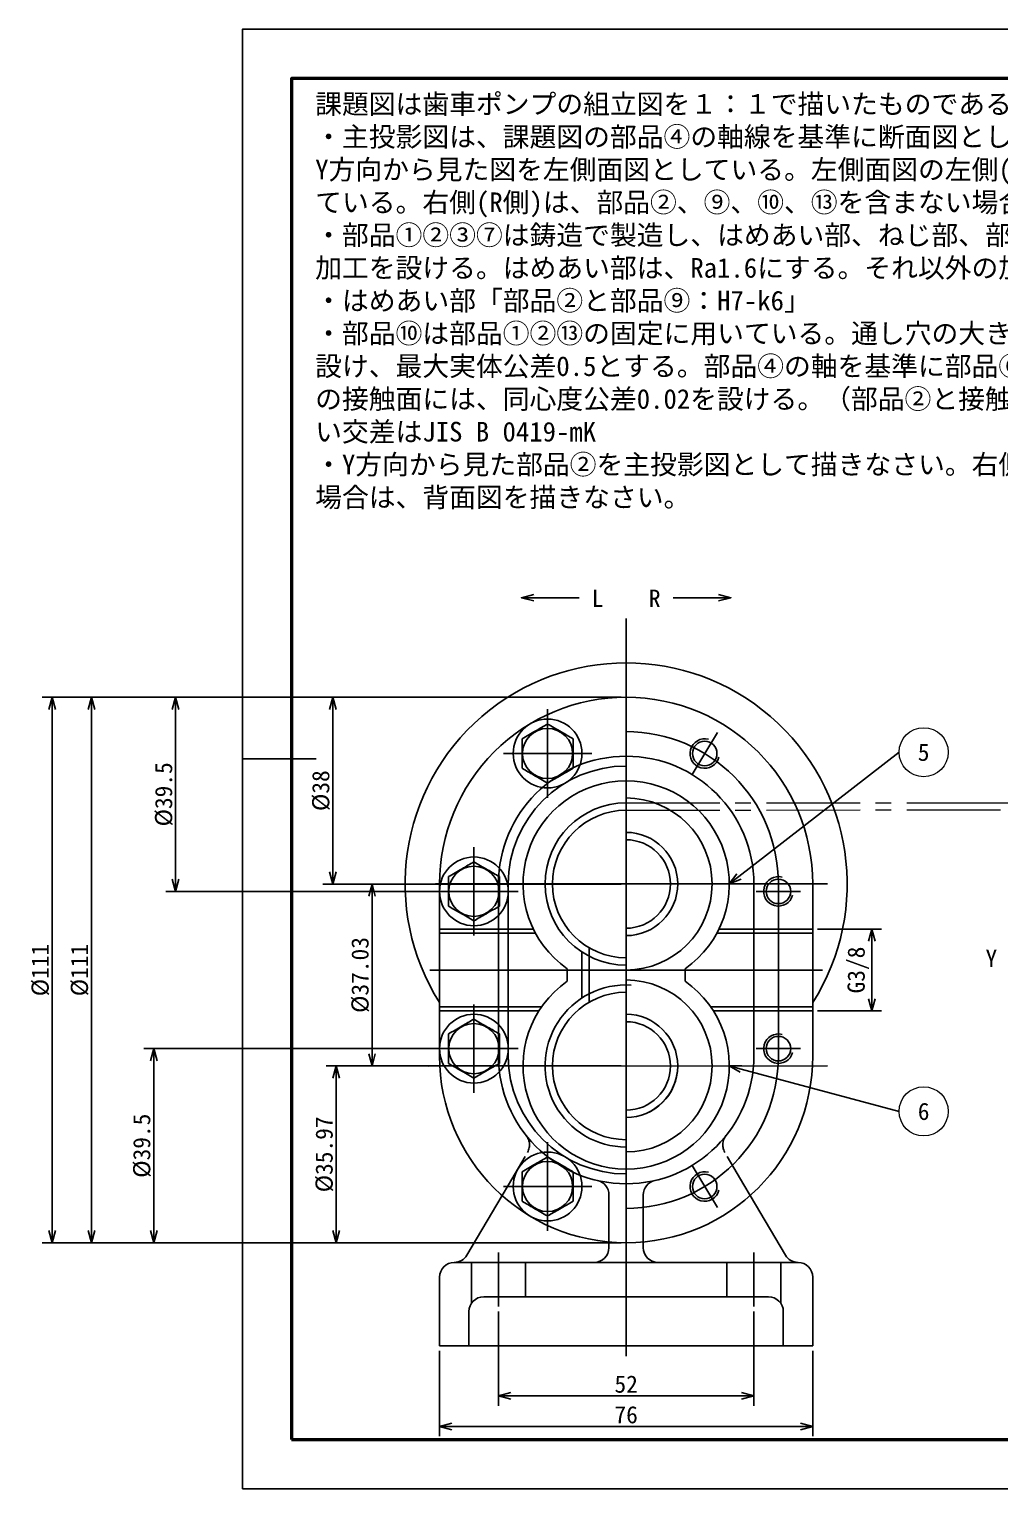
# Model space of a CAD drawing. Header units: millimetres. Extents: x -49 to 835, y -703 to 370.
# Drawn here: x -48.5 to 149.1, y -557.2 to -260.2 of the extents above; entities that cross this region are included whole.
import ezdxf
from ezdxf import colors
from ezdxf.entities.mleader import LeaderData, LeaderLine
from ezdxf.enums import TextEntityAlignment as Align
from ezdxf.math import Vec2, Vec3

# ---------------------------------------------------------------- set-up
doc = ezdxf.new("R2010")
doc.units = ezdxf.units.MM
doc.linetypes.add('CENTER2', pattern=[28.575, 19.05, -3.175, 3.175, -3.175])
for name, color, linetype, lineweight in [('01_外形線', 7, 'Continuous', 35), ('02_中心線', 1, 'CENTER2', 18), ('02図枠', 7, 'Continuous', 50), ('04_寸法線', 2, 'Continuous', 18), ('外形線', 7, 'Continuous', 35)]:
    doc.layers.add(name, color=color, linetype=linetype, lineweight=lineweight)
doc.layers.add('10下書線', color=254, linetype='Continuous', lineweight=25, plot=False)
doc.styles.add('ゴシック3.5', font='MS Gothic.ttf', dxfattribs={"height": 3.5})
doc.styles.add('横文字', font='MS Gothic.ttf', dxfattribs={"height": 3.5})
doc.dimstyles.new('機械', dxfattribs={"dimtxt": 3.5, "dimasz": 2.5, "dimexe": 2, "dimexo": 1, "dimtad": 3, "dimdsep": 46, "dimtxsty": '横文字', "dimblk": 'OPEN30', "dimcen": 0, "dimazin": 2, "dimtfac": 1, "dimtmove": 0, "dimatfit": 3, "dimldrblk": 'OPEN30', "dimfxl": 1, "dimarcsym": 0})
doc.dimstyles.new('機械φ付', dxfattribs={"dimtxt": 3.5, "dimasz": 2.5, "dimexe": 2, "dimexo": 1, "dimtad": 3, "dimdsep": 46, "dimtxsty": '横文字', "dimblk": 'OPEN30', "dimcen": 0, "dimazin": 2, "dimtfac": 1, "dimtmove": 0, "dimatfit": 3, "dimldrblk": 'OPEN30', "dimfxl": 1, "dimarcsym": 0})

# ---------------------------------------------------------------- blocks, each defined once
blk = doc.blocks.new('_Open30')
at = {"color": 0, "linetype": 'ByBlock', "lineweight": -2}
for p, q in [((-1, 0.27), (0, 0)), ((0, 0), (-1, -0.27)), ((0, 0), (-1, 0))]:
    blk.add_line(p, q, dxfattribs=at)
blk = doc.blocks.new('*D45')
at = {"color": 0, "lineweight": -2, "transparency": 16777216}
for p, q in [((47.03, -521.1), (47.03, -540.26)), ((99.03, -521.1), (99.03, -540.26)), ((49.53, -538.26), (96.53, -538.26))]:
    blk.add_line(p, q, dxfattribs=at)
at = {"layer": 'Defpoints', "color": 0, "transparency": 16777216}
for p in [(47.03, -520.1), (99.03, -520.1), (99.03, -538.26)]:
    blk.add_point(p, dxfattribs=at)
at = {"color": 0, "lineweight": -2, "transparency": 16777216, "xscale": 2.5, "yscale": 2.5, "zscale": 2.5, "rotation": 180}
blk.add_blockref('_Open30', (47.03, -538.26), dxfattribs=at)
at = {"color": 0, "lineweight": -2, "transparency": 16777216, "xscale": 2.5, "yscale": 2.5, "zscale": 2.5}
blk.add_blockref('_Open30', (99.03, -538.26), dxfattribs=at)
at = {"color": 0, "transparency": 16777216, "insert": (73.03, -535.88), "char_height": 3.5, "attachment_point": 5, "style": '横文字'}
blk.add_mtext('52', dxfattribs=at)
blk = doc.blocks.new('*D46')
at = {"color": 0, "lineweight": -2, "transparency": 16777216}
for p, q in [((35.03, -529.1), (35.03, -546.48)), ((111.03, -529.1), (111.03, -546.48)), ((37.53, -544.48), (108.53, -544.48))]:
    blk.add_line(p, q, dxfattribs=at)
at = {"layer": 'Defpoints', "color": 0, "transparency": 16777216}
for p in [(35.03, -528.1), (111.03, -528.1), (111.03, -544.48)]:
    blk.add_point(p, dxfattribs=at)
at = {"color": 0, "lineweight": -2, "transparency": 16777216, "xscale": 2.5, "yscale": 2.5, "zscale": 2.5, "rotation": 180}
blk.add_blockref('_Open30', (35.03, -544.48), dxfattribs=at)
at = {"color": 0, "lineweight": -2, "transparency": 16777216, "xscale": 2.5, "yscale": 2.5, "zscale": 2.5}
blk.add_blockref('_Open30', (111.03, -544.48), dxfattribs=at)
at = {"color": 0, "transparency": 16777216, "insert": (73.03, -542.11), "char_height": 3.5, "attachment_point": 5, "style": '横文字'}
blk.add_mtext('76', dxfattribs=at)
blk = doc.blocks.new('*D47')
at = {"color": 0, "lineweight": -2, "transparency": 16777216}
for p, q in [((112.01, -443.26), (125.03, -443.26)), ((123.03, -457.43), (123.03, -445.76)), ((112.01, -459.93), (125.03, -459.93))]:
    blk.add_line(p, q, dxfattribs=at)
at = {"layer": 'Defpoints', "color": 0, "transparency": 16777216}
for p in [(111.01, -443.26), (123.03, -443.26), (111.01, -459.93)]:
    blk.add_point(p, dxfattribs=at)
at = {"color": 0, "lineweight": -2, "transparency": 16777216, "xscale": 2.5, "yscale": 2.5, "zscale": 2.5}
for p, rotation in [((123.03, -443.26), 90), ((123.03, -459.93), 270)]:
    blk.add_blockref('_Open30', p, dxfattribs=dict(at, rotation=rotation))
at = {"color": 0, "transparency": 16777216, "insert": (120.28, -451.6), "char_height": 3.5, "attachment_point": 5, "rotation": 90, "style": '横文字'}
blk.add_mtext('G3/8', dxfattribs=at)
blk = doc.blocks.new('照合番号')
at = {"linetype": 'Continuous', "lineweight": 18, "transparency": 16777216}
blk.add_circle((0, 0), 5, dxfattribs=at)
at = {"linetype": 'Continuous', "lineweight": 18, "transparency": 16777216, "style": 'ゴシック3.5'}
blk.add_attdef('照合番号', text='', height=3.5, dxfattribs=at).set_placement((0, 0), align=Align.MIDDLE_CENTER)
blk = doc.blocks.new('*D54')
at = {"layer": '01_外形線', "color": 0, "lineweight": -2, "transparency": 16777216}
for p, q in [((72.03, -396.1), (-37.86, -396.1)), ((-35.86, -398.6), (-35.86, -504.6)), ((72.03, -507.1), (-37.86, -507.1))]:
    blk.add_line(p, q, dxfattribs=at)
at = {"layer": 'Defpoints', "color": 0, "transparency": 16777216}
for p in [(73.03, -396.1), (-35.86, -507.1), (73.03, -507.1)]:
    blk.add_point(p, dxfattribs=at)
at = {"layer": '01_外形線', "color": 0, "lineweight": -2, "transparency": 16777216, "xscale": 2.5, "yscale": 2.5, "zscale": 2.5}
for p, rotation in [((-35.86, -396.1), 90), ((-35.86, -507.1), 270)]:
    blk.add_blockref('_Open30', p, dxfattribs=dict(at, rotation=rotation))
at = {"layer": '01_外形線', "color": 0, "transparency": 16777216, "insert": (-38.23, -451.6), "char_height": 3.5, "attachment_point": 5, "rotation": 90, "style": '横文字'}
blk.add_mtext('%%c111', dxfattribs=at)
blk = doc.blocks.new('*D62')
at = {"layer": '04_寸法線', "color": 0, "lineweight": -2, "transparency": 16777216}
for p, q in [((72.03, -434.1), (19.28, -434.1)), ((21.28, -436.6), (21.28, -468.62)), ((72.03, -471.12), (19.28, -471.12))]:
    blk.add_line(p, q, dxfattribs=at)
at = {"layer": 'Defpoints', "color": 0, "transparency": 16777216}
for p in [(73.03, -434.1), (21.28, -471.12), (73.03, -471.12)]:
    blk.add_point(p, dxfattribs=at)
at = {"layer": '04_寸法線', "color": 0, "lineweight": -2, "transparency": 16777216, "xscale": 2.5, "yscale": 2.5, "zscale": 2.5}
for p, rotation in [((21.28, -434.1), 90), ((21.28, -471.12), 270)]:
    blk.add_blockref('_Open30', p, dxfattribs=dict(at, rotation=rotation))
at = {"layer": '04_寸法線', "color": 0, "transparency": 16777216, "insert": (18.91, -452.61), "char_height": 3.5, "attachment_point": 5, "rotation": 90, "style": '横文字'}
blk.add_mtext('%%c37.03', dxfattribs=at)
blk = doc.blocks.new('*D63')
at = {"layer": '04_寸法線', "color": 0, "lineweight": -2, "transparency": 16777216}
for p, q in [((72.03, -396.1), (-45.86, -396.1)), ((-43.86, -398.6), (-43.86, -504.6)), ((72.03, -507.1), (-45.86, -507.1))]:
    blk.add_line(p, q, dxfattribs=at)
at = {"layer": 'Defpoints', "color": 0, "transparency": 16777216}
for p in [(73.03, -396.1), (-43.86, -507.1), (73.03, -507.1)]:
    blk.add_point(p, dxfattribs=at)
at = {"layer": '04_寸法線', "color": 0, "lineweight": -2, "transparency": 16777216, "xscale": 2.5, "yscale": 2.5, "zscale": 2.5}
for p, rotation in [((-43.86, -396.1), 90), ((-43.86, -507.1), 270)]:
    blk.add_blockref('_Open30', p, dxfattribs=dict(at, rotation=rotation))
at = {"layer": '04_寸法線', "color": 0, "transparency": 16777216, "insert": (-46.23, -451.6), "char_height": 3.5, "attachment_point": 5, "rotation": 90, "style": '横文字'}
blk.add_mtext('%%c111', dxfattribs=at)
blk = doc.blocks.new('*D67')
at = {"layer": '04_寸法線', "color": 0, "lineweight": -2, "transparency": 16777216}
for p, q in [((72.03, -471.12), (11.97, -471.12)), ((13.97, -473.62), (13.97, -504.6)), ((72.03, -507.1), (11.97, -507.1))]:
    blk.add_line(p, q, dxfattribs=at)
at = {"layer": 'Defpoints', "color": 0, "transparency": 16777216}
for p in [(73.03, -471.12), (13.97, -507.1), (73.03, -507.1)]:
    blk.add_point(p, dxfattribs=at)
at = {"layer": '04_寸法線', "color": 0, "lineweight": -2, "transparency": 16777216, "xscale": 2.5, "yscale": 2.5, "zscale": 2.5}
for p, rotation in [((13.97, -471.12), 90), ((13.97, -507.1), 270)]:
    blk.add_blockref('_Open30', p, dxfattribs=dict(at, rotation=rotation))
at = {"layer": '04_寸法線', "color": 0, "transparency": 16777216, "insert": (11.6, -489.11), "char_height": 3.5, "attachment_point": 5, "rotation": 90, "style": '横文字'}
blk.add_mtext('%%c35.97', dxfattribs=at)
blk = doc.blocks.new('*D68')
at = {"layer": '04_寸法線', "color": 0, "lineweight": -2, "transparency": 16777216}
for p, q in [((72.03, -396.1), (11.28, -396.1)), ((13.28, -398.6), (13.28, -431.6)), ((72.03, -434.1), (11.28, -434.1))]:
    blk.add_line(p, q, dxfattribs=at)
at = {"layer": 'Defpoints', "color": 0, "transparency": 16777216}
for p in [(73.03, -396.1), (13.28, -434.1), (73.03, -434.1)]:
    blk.add_point(p, dxfattribs=at)
at = {"layer": '04_寸法線', "color": 0, "lineweight": -2, "transparency": 16777216, "xscale": 2.5, "yscale": 2.5, "zscale": 2.5}
for p, rotation in [((13.28, -396.1), 90), ((13.28, -434.1), 270)]:
    blk.add_blockref('_Open30', p, dxfattribs=dict(at, rotation=rotation))
at = {"layer": '04_寸法線', "color": 0, "transparency": 16777216, "insert": (10.91, -415.1), "char_height": 3.5, "attachment_point": 5, "rotation": 90, "style": '横文字'}
blk.add_mtext('%%c38', dxfattribs=at)
blk = doc.blocks.new('*D75')
at = {"layer": '04_寸法線', "color": 0, "lineweight": -2, "transparency": 16777216}
for p, q in [((72.03, -396.1), (-20.71, -396.1)), ((-18.71, -433.1), (-18.71, -398.6)), ((41.03, -435.6), (-20.71, -435.6))]:
    blk.add_line(p, q, dxfattribs=at)
at = {"layer": 'Defpoints', "color": 0, "transparency": 16777216}
for p in [(-18.71, -396.1), (73.03, -396.1), (42.03, -435.6)]:
    blk.add_point(p, dxfattribs=at)
at = {"layer": '04_寸法線', "color": 0, "lineweight": -2, "transparency": 16777216, "xscale": 2.5, "yscale": 2.5, "zscale": 2.5}
for p, rotation in [((-18.71, -396.1), 90), ((-18.71, -435.6), 270)]:
    blk.add_blockref('_Open30', p, dxfattribs=dict(at, rotation=rotation))
at = {"layer": '04_寸法線', "color": 0, "transparency": 16777216, "insert": (-21.08, -415.85), "char_height": 3.5, "attachment_point": 5, "rotation": 90, "style": '横文字'}
blk.add_mtext('%%c39.5', dxfattribs=at)
blk = doc.blocks.new('*D76')
at = {"layer": '04_寸法線', "color": 0, "lineweight": -2, "transparency": 16777216}
for p, q in [((41.03, -467.6), (-25.16, -467.6)), ((-23.16, -504.6), (-23.16, -470.1)), ((72.03, -507.1), (-25.16, -507.1))]:
    blk.add_line(p, q, dxfattribs=at)
at = {"layer": 'Defpoints', "color": 0, "transparency": 16777216}
for p in [(-23.16, -467.6), (42.03, -467.6), (73.03, -507.1)]:
    blk.add_point(p, dxfattribs=at)
at = {"layer": '04_寸法線', "color": 0, "lineweight": -2, "transparency": 16777216, "xscale": 2.5, "yscale": 2.5, "zscale": 2.5}
for p, rotation in [((-23.16, -467.6), 90), ((-23.16, -507.1), 270)]:
    blk.add_blockref('_Open30', p, dxfattribs=dict(at, rotation=rotation))
at = {"layer": '04_寸法線', "color": 0, "transparency": 16777216, "insert": (-25.54, -487.35), "char_height": 3.5, "attachment_point": 5, "rotation": 90, "style": '横文字'}
blk.add_mtext('%%c39.5', dxfattribs=at)

msp = doc.modelspace()

# ---------------------------------------------------------------- linework, layer by layer
for p, q in [((73.025, -380.059), (73.025, -530.148)), ((57.025, -398.544), (57.025, -416.542)), ((91.599, -403.257), (86.452, -411.83)), ((91.599, -403.257), (86.452, -411.83)), ((-5.111, -408.66), (9.889, -408.66)), ((48.026, -407.543), (66.024, -407.543)), ((42.025, -426.596), (42.025, -444.594)), ((33.026, -435.595), (51.024, -435.595)), ((34.22, -434.095), (114.025, -434.095)), ((35.188, -434.095), (35.025, -434.095)), ((35.025, -469.095), (35.025, -434.095)), ((47.025, -434.095), (47.025, -469.095)), ((49.025, -434.095), (49.025, -469.095)), ((99.025, -434.095), (99.025, -469.095)), ((99.525, -435.595), (108.525, -435.595)), ((99.525, -435.595), (108.525, -435.595)), ((104.025, -469.095), (104.025, -434.095)), ((111.025, -469.095), (111.025, -434.095)), ((111.025, -469.095), (111.025, -434.095)), ((35.025, -444.12), (54.573, -444.12)), ((35.039, -443.264), (54.146, -443.264)), ((111.025, -444.12), (91.478, -444.12)), ((111.011, -443.264), (91.904, -443.264)), ((64.025, -447.924), (64.025, -457.266)), ((65.525, -447.086), (65.525, -458.105)), ((61.025, -453.861), (61.025, -451.329)), ((85.025, -453.861), (85.025, -451.329)), ((85.025, -453.861), (85.025, -451.329)), ((113.025, -451.595), (33.025, -451.595)), ((35.025, -459.07), (55.809, -459.07)), ((35.039, -459.926), (55.255, -459.926)), ((42.025, -458.596), (42.025, -476.594)), ((111.025, -459.07), (90.241, -459.07)), ((111.011, -459.926), (90.795, -459.926)), ((33.026, -467.595), (51.024, -467.595)), ((35.025, -469.095), (35.188, -469.095)), ((99.525, -467.595), (108.525, -467.595)), ((99.525, -467.595), (108.525, -467.595)), ((32.756, -471.153), (114.025, -471.095)), ((57.025, -486.648), (57.025, -504.646)), ((49.056, -495.28), (52.445, -489.527)), ((96.995, -495.28), (93.606, -489.527)), ((91.599, -499.933), (86.452, -491.361)), ((91.599, -499.933), (86.452, -491.361)), ((49.056, -495.28), (47.76, -497.48)), ((48.026, -495.647), (66.024, -495.647)), ((96.995, -495.28), (98.29, -497.48)), ((40.61, -509.618), (47.76, -497.48)), ((69.525, -508.095), (69.525, -497.357)), ((76.525, -497.357), (76.525, -508.095)), ((98.29, -497.48), (105.44, -509.618)), ((98.29, -497.48), (105.44, -509.618)), ((47.025, -509.095), (47.025, -520.095)), ((99.025, -509.095), (99.025, -520.095)), ((99.025, -509.095), (99.025, -520.095)), ((38.025, -511.095), (108.025, -511.095)), ((41.525, -511.095), (41.525, -519.437)), ((52.525, -518.095), (52.525, -511.095)), ((93.525, -518.095), (93.525, -511.095)), ((104.525, -511.095), (104.525, -519.437)), ((35.025, -528.095), (35.025, -514.095)), ((111.025, -514.095), (111.025, -528.095)), ((111.025, -514.095), (111.025, -528.095)), ((44.025, -518.095), (102.025, -518.095)), ((41.025, -528.095), (41.025, -521.095)), ((105.025, -521.095), (105.025, -528.095)), ((38.025, -528.095), (35.025, -528.095)), ((38.025, -528.095), (111.025, -528.095)), ((111.025, -528.095), (108.025, -528.095))]:
    msp.add_line(p, q)
msp.add_lwpolyline([(-5.111, -557.16), (414.889, -557.16), (414.889, -260.16), (-5.111, -260.16)], close=True)
for centre, radius in [((57.025, -407.543), 7), ((57.025, -407.543), 5.108), ((89.025, -407.543), 2.5), ((89.025, -407.543), 2.5), ((42.025, -435.595), 7), ((42.025, -435.595), 5.108), ((104.025, -435.595), 2.5), ((104.025, -435.595), 2.5), ((42.025, -467.595), 7), ((42.025, -467.595), 5.108), ((104.025, -467.595), 2.5), ((104.025, -467.595), 2.5), ((57.025, -495.647), 7), ((57.025, -495.647), 5.108), ((89.025, -495.647), 2.5), ((89.025, -495.647), 2.5)]:
    msp.add_circle(centre, radius)
for centre, radius, start, end in [((73.025, -434.095), 38, 90, 180.00002), ((73.025, -434.095), 38, 0, 90), ((73.025, -434.095), 38, 0, 90), ((73.025, -434.095), 31, 0, 90), ((89.025, -407.543), 3, 75, 345), ((89.025, -407.543), 3, 75, 345), ((73.025, -434.095), 26, 0, 180), ((73.025, -434.095), 24, 90, 180), ((73.025, -434.095), 21, 90, 235.1501), ((73.025, -434.095), 21, 304.8499, 90), ((73.025, -434.095), 16.5, 90, 270), ((73.025, -434.095), 17.5, 270, 90), ((73.025, -434.095), 15, 90, 270), ((73.025, -434.095), 10.5, 270, 90), ((73.025, -434.095), 10.5, 270, 90), ((73.025, -434.095), 9, 270, 90), ((104.025, -435.595), 3, 75, 345), ((104.025, -435.595), 3, 75, 345), ((73.025, -471.124), 21, 124.8499, 270), ((73.025, -471.124), 17.5, 270, 90), ((73.025, -471.124), 21, 270, 55.1501), ((73.025, -471.124), 16.5, 86.42296, 270), ((73.025, -471.124), 15, 90, 270), ((73.025, -471.095), 10.5, 270, 90), ((73.025, -471.095), 10.5, 270, 90), ((73.025, -471.124), 9, 270, 90), ((104.025, -467.595), 3, 75, 345), ((104.025, -467.595), 3, 75, 345), ((73.025, -469.095), 38, 180, 270), ((73.025, -469.095), 26, 180, 359.99998), ((73.025, -469.095), 24, 180, 270), ((73.025, -469.095), 38, 270, 0), ((73.025, -469.095), 31, 270, 0), ((73.025, -469.095), 38, 270, 0), ((73.025, -471.124), 10.5, 270, 359.61285), ((89.025, -495.647), 3, 75, 345), ((89.025, -495.647), 3, 75, 345), ((66.525, -497.357), 3, 0, 77.04781), ((79.525, -497.357), 3, 102.95219, 180), ((38.025, -508.095), 3, 270, 329.50004), ((66.525, -508.095), 3, 270, 0), ((79.525, -508.095), 3, 180, 270), ((108.025, -508.095), 3, 210.49996, 270), ((108.025, -508.095), 3, 210.49996, 270), ((38.025, -514.095), 3, 90, 180), ((108.025, -514.095), 3, 0, 90), ((108.025, -514.095), 3, 0, 90), ((44.025, -521.095), 3, 90, 180), ((102.025, -521.095), 3, 0, 90)]:
    msp.add_arc(centre, radius, start, end)
for points, knots in [([(51.829, -404.543), (52.28, -404.283), (53.192, -403.757), (54.543, -402.977), (55.834, -402.231), (56.626, -401.774), (57.025, -401.543)], [0, 0, 0, 0, 0.2645996, 0.5349364, 0.7653373, 1, 1, 1, 1]), ([(57.025, -401.543), (57.476, -401.804), (58.388, -402.33), (59.739, -403.11), (61.03, -403.856), (61.822, -404.313), (62.221, -404.543)], [0, 0, 0, 0, 0.2645994, 0.5349363, 0.7653373, 1, 1, 1, 1]), ([(51.829, -410.543), (51.829, -410.29), (51.829, -409.547), (51.829, -408.271), (51.829, -406.493), (51.829, -405.265), (51.829, -404.543)], [0, 0, 0, 0, 0.1296384, 0.3793159, 0.6350937, 1, 1, 1, 1]), ([(62.221, -404.543), (62.221, -405.265), (62.221, -406.48), (62.221, -408.257), (62.221, -409.535), (62.221, -410.29), (62.221, -410.543)], [0, 0, 0, 0, 0.3649048, 0.614271, 0.8703621, 1, 1, 1, 1]), ([(57.025, -413.543), (56.574, -413.283), (55.662, -412.757), (54.312, -411.977), (53.02, -411.231), (52.228, -410.774), (51.829, -410.543)], [0, 0, 0, 0, 0.2645993, 0.5349361, 0.7653373, 1, 1, 1, 1]), ([(62.221, -410.543), (61.77, -410.804), (60.859, -411.33), (59.508, -412.11), (58.216, -412.856), (57.425, -413.313), (57.025, -413.543)], [0, 0, 0, 0, 0.2645994, 0.5349362, 0.7653372, 1, 1, 1, 1]), ([(36.829, -432.595), (37.28, -432.335), (38.192, -431.808), (39.543, -431.028), (40.834, -430.283), (41.626, -429.826), (42.025, -429.595)], [0, 0, 0, 0, 0.2645997, 0.5349363, 0.765337, 1, 1, 1, 1]), ([(42.025, -429.595), (42.476, -429.856), (43.388, -430.382), (44.739, -431.162), (46.03, -431.907), (46.822, -432.365), (47.221, -432.595)], [0, 0, 0, 0, 0.2645993, 0.5349361, 0.7653372, 1, 1, 1, 1]), ([(36.829, -438.595), (36.829, -438.341), (36.829, -437.599), (36.829, -436.323), (36.829, -434.544), (36.829, -433.317), (36.829, -432.595)], [0, 0, 0, 0, 0.1296384, 0.379316, 0.6350936, 1, 1, 1, 1]), ([(47.221, -432.595), (47.221, -433.317), (47.221, -434.532), (47.221, -436.309), (47.221, -437.586), (47.221, -438.341), (47.221, -438.595)], [0, 0, 0, 0, 0.3649049, 0.6142709, 0.8703621, 1, 1, 1, 1]), ([(42.025, -441.595), (41.574, -441.335), (40.662, -440.808), (39.312, -440.028), (38.02, -439.283), (37.228, -438.826), (36.829, -438.595)], [0, 0, 0, 0, 0.2645992, 0.5349363, 0.765337, 1, 1, 1, 1]), ([(47.221, -438.595), (46.77, -438.856), (45.859, -439.382), (44.508, -440.162), (43.216, -440.907), (42.425, -441.365), (42.025, -441.595)], [0, 0, 0, 0, 0.2645996, 0.5349364, 0.7653372, 1, 1, 1, 1]), ([(36.829, -464.595), (37.28, -464.335), (38.192, -463.808), (39.543, -463.028), (40.834, -462.283), (41.626, -461.826), (42.025, -461.595)], [0, 0, 0, 0, 0.2645998, 0.5349363, 0.7653371, 1, 1, 1, 1]), ([(42.025, -461.595), (42.476, -461.856), (43.388, -462.382), (44.739, -463.162), (46.03, -463.907), (46.822, -464.365), (47.221, -464.595)], [0, 0, 0, 0, 0.2645993, 0.5349361, 0.7653373, 1, 1, 1, 1]), ([(36.829, -470.595), (36.829, -470.341), (36.829, -469.599), (36.829, -468.323), (36.829, -466.544), (36.829, -465.317), (36.829, -464.595)], [0, 0, 0, 0, 0.1296381, 0.3793162, 0.6350934, 1, 1, 1, 1]), ([(47.221, -464.595), (47.221, -465.317), (47.221, -466.532), (47.221, -468.309), (47.221, -469.586), (47.221, -470.341), (47.221, -470.595)], [0, 0, 0, 0, 0.3649051, 0.614271, 0.8703624, 1, 1, 1, 1]), ([(42.025, -473.595), (41.574, -473.335), (40.662, -472.808), (39.312, -472.028), (38.02, -471.283), (37.228, -470.826), (36.829, -470.595)], [0, 0, 0, 0, 0.2645993, 0.5349363, 0.7653371, 1, 1, 1, 1]), ([(47.221, -470.595), (46.77, -470.856), (45.859, -471.382), (44.508, -472.162), (43.216, -472.907), (42.425, -473.365), (42.025, -473.595)], [0, 0, 0, 0, 0.2645997, 0.5349365, 0.765337, 1, 1, 1, 1]), ([(52.934, -488.696), (53.029, -488.534), (53.105, -488.371), (53.225, -488.046), (53.269, -487.881), (53.359, -487.398), (53.363, -487.093), (53.29, -486.51), (53.214, -486.243), (53.054, -485.869), (52.993, -485.749), (52.855, -485.518), (52.778, -485.407), (52.695, -485.303)], [0, 0, 0, 0, 0.125, 0.125, 0.25, 0.25, 0.5, 0.5, 0.75, 0.75, 0.875, 0.875, 1, 1, 1, 1]), ([(93.116, -488.696), (93.021, -488.534), (92.945, -488.371), (92.826, -488.046), (92.781, -487.881), (92.692, -487.398), (92.688, -487.093), (92.76, -486.51), (92.836, -486.243), (92.996, -485.869), (93.057, -485.749), (93.195, -485.518), (93.272, -485.407), (93.355, -485.303)], [0, 0, 0, 0, 0.125, 0.125, 0.25, 0.25, 0.5, 0.5, 0.75, 0.75, 0.875, 0.875, 1, 1, 1, 1]), ([(51.829, -492.647), (52.28, -492.387), (53.192, -491.86), (54.543, -491.08), (55.834, -490.335), (56.626, -489.878), (57.025, -489.647)], [0, 0, 0, 0, 0.2645997, 0.5349365, 0.7653373, 1, 1, 1, 1]), ([(57.025, -489.647), (57.476, -489.907), (58.388, -490.434), (59.739, -491.214), (61.03, -491.959), (61.822, -492.416), (62.221, -492.647)], [0, 0, 0, 0, 0.2645996, 0.5349364, 0.7653373, 1, 1, 1, 1]), ([(51.829, -498.647), (51.829, -498.393), (51.829, -497.651), (51.829, -496.374), (51.829, -494.596), (51.829, -493.369), (51.829, -492.647)], [0, 0, 0, 0, 0.1296387, 0.3793161, 0.6350939, 1, 1, 1, 1]), ([(62.221, -492.647), (62.221, -493.369), (62.221, -494.584), (62.221, -496.361), (62.221, -497.638), (62.221, -498.393), (62.221, -498.647)], [0, 0, 0, 0, 0.36490465, 0.6142705, 0.87036185, 1, 1, 1, 1]), ([(57.025, -501.647), (56.574, -501.387), (55.662, -500.86), (54.312, -500.08), (53.02, -499.335), (52.228, -498.878), (51.829, -498.647)], [0, 0, 0, 0, 0.2645995, 0.5349361, 0.7653372, 1, 1, 1, 1]), ([(62.221, -498.647), (61.77, -498.907), (60.859, -499.434), (59.508, -500.214), (58.216, -500.959), (57.425, -501.416), (57.025, -501.647)], [0, 0, 0, 0, 0.26459899, 0.53493613, 0.76533712, 1, 1, 1, 1])]:
    msp.add_open_spline(points, degree=3, knots=knots)
msp.add_point((73.025, -471.095))
at = {"layer": '02_中心線'}
for p, q in [((73.025, -417.595), (134.906, -417.595)), ((134.906, -417.595), (242.204, -417.595)), ((73.025, -419.095), (197.105, -418.946))]:
    msp.add_line(p, q, dxfattribs=at)
at = {"layer": '02図枠'}
msp.add_lwpolyline([(4.889, -547.16), (404.889, -547.16), (404.889, -270.16), (4.889, -270.16)], close=True, dxfattribs=at)
at = {"layer": '10下書線'}
msp.add_arc((73.025, -434.095), 45, 327.61246, 212.38753, dxfattribs=at)

# ---------------------------------------------------------------- texts
at = {"char_height": 3.5, "style": '横文字'}
for s, insert, attachment_point in [('L', (68.41, -374.199), 3), ('R', (77.64, -374.199), 1), ('Y', (146.196, -447.455), 1)]:
    msp.add_mtext_dynamic_manual_height_columns(s, width=20.41727, gutter_width=17.5, heights=[0], dxfattribs=dict(at, insert=insert, attachment_point=attachment_point))
at = {"layer": '外形線', "insert": (9.709, -273.38), "char_height": 4, "attachment_point": 1, "style": '横文字'}
msp.add_mtext_dynamic_manual_height_columns('\\pxqj;{\\fMS Mincho|b0|i0|c128|p17;課題図は歯車ポンプの組立図を１：１で描いたものである。\\fMS Mincho|b0|i0|c0|p17;\\P\\fMS Mincho|b0|i0|c128|p17;・主投影図は、課題図の部品④の軸線を基準に断面図としている。\\P\\pq*;Y方向から見た図を左側面図としている。左側面図の左側(L側)は、部品②を含む場合の形状を記載している。右側(R側)は、部品②、⑨、⑩、⑬を含まない場合の形状を記載している。\\P・部品①②③⑦は鋳造で製造し、はめあい部、ねじ部、部品④、部品⑤、部品⑥との接触部には除去加工を設ける。はめあい部は、Ra1.6にする。それ以外の加工部はRa6.3とする。\\P・はめあい部「部品②と部品⑨：H7-k6」\\P・部品⑩は部品①②⑬の固定に用いている。通し穴の大きさは、φ6.5㎜とする。また、位置度公差を設け、最大実体公差0.5とする。部品④の軸を基準に部品⑥の軸は平行度公差0.02とする。部品⑨との接触面には、同心度公差0.02を設ける。（部品②と接触する部品⑨の個数は2つである）指示のない交差はJIS B 0419-mK\\P・Y方向から見た部品②を主投影図として描きなさい。右側面図は片側断面図を描きなさい。必要な場合は、背面図を描きなさい。}', width=246.82824, gutter_width=25, heights=[98.131], dxfattribs=at)

# ---------------------------------------------------------------- dimensions: what is measured, and where the dimension line sits
dim = msp.add_linear_dim(base=(123.031, -443.264), p1=(111.011, -459.926), p2=(111.011, -443.264), angle=90, text='G3/8', dimstyle='機械')
dim.commit()
dim.dimension.update_dxf_attribs({"geometry": '*D47', "text_midpoint": (120.282, -451.595)})
for base, p1, p2, picture, middle in [((99.025, -538.256), (47.025, -520.095), (99.025, -520.095), '*D45', (73.025, -535.881)), ((111.025, -544.483), (35.025, -528.095), (111.025, -528.095), '*D46', (73.025, -542.108))]:
    dim = msp.add_linear_dim(base=base, p1=p1, p2=p2, dimstyle='機械')
    dim.commit()
    dim.dimension.update_dxf_attribs({"geometry": picture, "text_midpoint": middle})
at = {"layer": '01_外形線'}
dim = msp.add_linear_dim(base=(-35.855, -507.095), p1=(73.025, -396.095), p2=(73.025, -507.095), angle=90, dimstyle='機械φ付', override={"dimpost": '%%c<>'}, dxfattribs=at)
dim.commit()
dim.dimension.update_dxf_attribs({"geometry": '*D54', "text_midpoint": (-38.23, -451.595)})
at = {"layer": '04_寸法線'}
for p1, p2, distance, picture, middle in [((73.025, -396.095), (73.025, -507.095), -116.88, '*D63', (-46.23, -451.595)), ((73.025, -434.095), (73.025, -471.124), -51.744, '*D62', (18.906, -452.61))]:
    dim = msp.add_aligned_dim(p1=p1, p2=p2, distance=distance, dimstyle='機械φ付', override={"dimpost": '%%c<>'}, dxfattribs=at)
    dim.commit()
    dim.dimension.update_dxf_attribs({"geometry": picture, "text_midpoint": middle})
for base, p1, p2, picture, middle in [((-18.706, -396.095), (42.025, -435.595), (73.025, -396.095), '*D75', (-21.081, -415.845)), ((13.281, -434.095), (73.025, -396.095), (73.025, -434.095), '*D68', (10.906, -415.095)), ((-23.162, -467.595), (73.025, -507.095), (42.025, -467.595), '*D76', (-25.537, -487.345)), ((13.975, -507.095), (73.025, -471.124), (73.025, -507.095), '*D67', (11.6, -489.11))]:
    dim = msp.add_linear_dim(base=base, p1=p1, p2=p2, angle=90, dimstyle='機械φ付', override={"dimpost": '%%c<>'}, dxfattribs=at)
    dim.commit()
    dim.dimension.update_dxf_attribs({"geometry": picture, "text_midpoint": middle})

# ---------------------------------------------------------------- leaders
for points in [[(51.708, -375.85), (63.436, -375.85)], [(94.342, -375.85), (82.614, -375.85)]]:
    msp.add_leader(points, dimstyle='機械', override={"dimgap": 0.625, "dimtad": 0, "dimldrblk": 'Open30'})
ml = msp.add_multileader_block('Standard')
ml.set_content('照合番号', color=256)
ml.set_attribute('照合番号', '5', width=0)
ml.set_leader_properties(linetype='ByLayer', lineweight=-1)
ml.set_arrow_properties(name='OPEN30')
ml.build(insert=Vec2(0, 0))
ml.multileader.update_dxf_attribs({"text_left_attachment_type": 5, "text_right_attachment_type": 5, "dogleg_length": 0, "arrow_head_size": 2.5, "block_connection_type": 1})
ctx = ml.context
ctx.base_point, ctx.char_height, ctx.arrow_head_size, ctx.plane_origin = Vec3(128.602, -407.287), 3.5, 2.5, Vec3(93.061, -427.807)
ctx.left_attachment, ctx.right_attachment, ctx.attachment_type = 5, 5, 1
notes = []
notes.append((ctx, [(0, (1, 1, 0), (128.602, -407.287), (1, 0), 0, [(0, [(94.025, -434.095)], 0, [])])]))
ctx.block.insert = Vec3(133.602, -407.287)
ml = msp.add_multileader_block('Standard')
ml.set_content('照合番号', color=256)
ml.set_attribute('照合番号', '6', width=0)
ml.set_leader_properties(linetype='ByLayer', lineweight=-1)
ml.set_arrow_properties(name='OPEN30')
ml.build(insert=Vec2(0, 0))
ml.multileader.update_dxf_attribs({"text_left_attachment_type": 5, "text_right_attachment_type": 5, "dogleg_length": 0, "arrow_head_size": 2.5, "block_connection_type": 1})
ctx = ml.context
ctx.base_point, ctx.char_height, ctx.arrow_head_size, ctx.plane_origin = Vec3(128.602, -480.36), 3.5, 2.5, Vec3(94.025, -471.095)
ctx.left_attachment, ctx.right_attachment, ctx.attachment_type = 5, 5, 1
notes.append((ctx, [(0, (1, 1, 0), (128.602, -480.36), (1, 0), 0, [(0, [(94.025, -471.095)], 0, [])])]))
ctx.block.insert = Vec3(133.602, -480.36)
for ctx, leaders in notes:
    for number, flags, end, landing, length, lines in leaders:
        leader = LeaderData()
        leader.index, (leader.has_last_leader_line, leader.has_dogleg_vector, leader.attachment_direction) = number, flags
        leader.last_leader_point, leader.dogleg_vector, leader.dogleg_length = Vec3(end), Vec3(landing), length
        for number, points, colour, breaks in lines:
            line = LeaderLine()
            line.index, line.vertices, line.color, line.breaks = number, Vec3.list(points), colors.encode_raw_color(colour), breaks
            leader.lines.append(line)
        ctx.leaders.append(leader)

doc.saveas('drawing.dxf')
